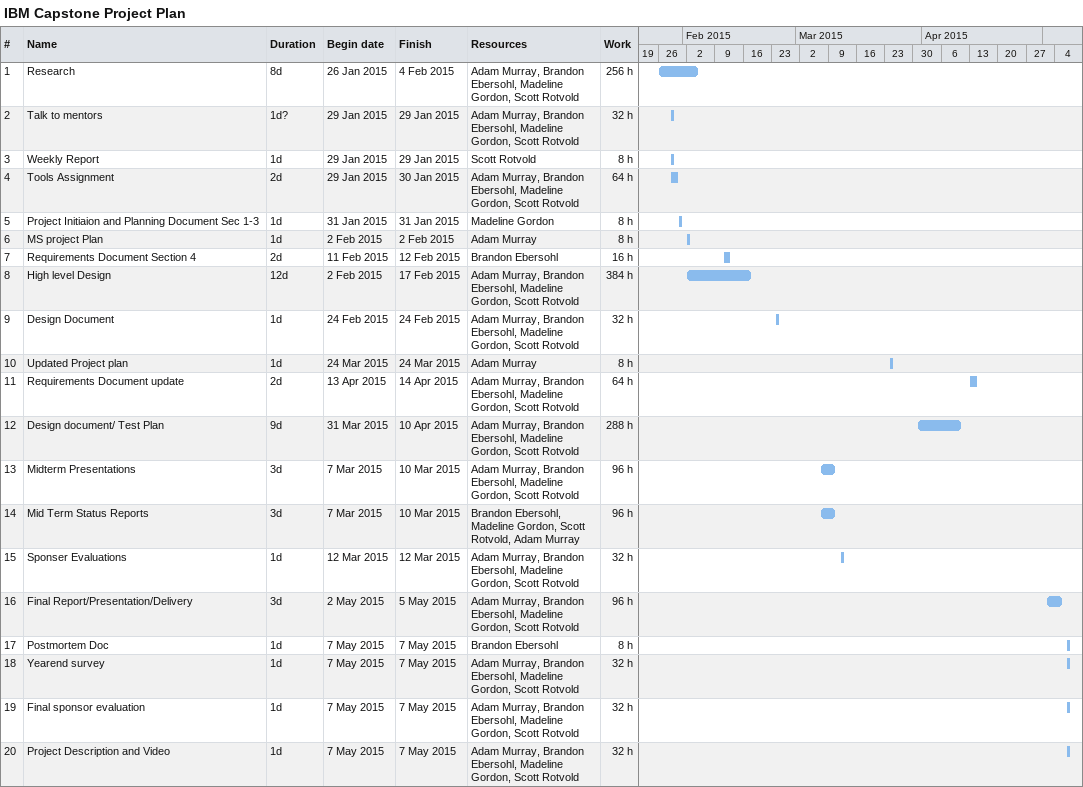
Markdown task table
IBM Capstone Project Plan

| ID | Task | Duration | Start | Finish | Resources | Work (h) |
|---|---|---|---|---|---|---|
| 1 | Research | 8d | 2015-01-26 | 2015-02-04 | Adam Murray, Brandon Ebersohl, Madeline Gordon, Scott Rotvold | 256 |
| 2 | Talk to mentors | 1d? | 2015-01-29 | 2015-01-29 | Adam Murray, Brandon Ebersohl, Madeline Gordon, Scott Rotvold | 32 |
| 3 | Weekly Report | 1d | 2015-01-29 | 2015-01-29 | Scott Rotvold | 8 |
| 4 | Tools Assignment | 2d | 2015-01-29 | 2015-01-30 | Adam Murray, Brandon Ebersohl, Madeline Gordon, Scott Rotvold | 64 |
| 5 | Project Initiaion and Planning Document Sec 1-3 | 1d | 2015-01-31 | 2015-01-31 | Madeline Gordon | 8 |
| 6 | MS project Plan | 1d | 2015-02-02 | 2015-02-02 | Adam Murray | 8 |
| 7 | Requirements Document Section 4 | 2d | 2015-02-11 | 2015-02-12 | Brandon Ebersohl | 16 |
| 8 | High level Design | 12d | 2015-02-02 | 2015-02-17 | Adam Murray, Brandon Ebersohl, Madeline Gordon, Scott Rotvold | 384 |
| 9 | Design Document | 1d | 2015-02-24 | 2015-02-24 | Adam Murray, Brandon Ebersohl, Madeline Gordon, Scott Rotvold | 32 |
| 10 | Updated Project plan | 1d | 2015-03-24 | 2015-03-24 | Adam Murray | 8 |
| 11 | Requirements Document update | 2d | 2015-04-13 | 2015-04-14 | Adam Murray, Brandon Ebersohl, Madeline Gordon, Scott Rotvold | 64 |
| 12 | Design document/ Test Plan | 9d | 2015-03-31 | 2015-04-10 | Adam Murray, Brandon Ebersohl, Madeline Gordon, Scott Rotvold | 288 |
| 13 | Midterm Presentations | 3d | 2015-03-07 | 2015-03-10 | Adam Murray, Brandon Ebersohl, Madeline Gordon, Scott Rotvold | 96 |
| 14 | Mid Term Status Reports | 3d | 2015-03-07 | 2015-03-10 | Brandon Ebersohl, Madeline Gordon, Scott Rotvold, Adam Murray | 96 |
| 15 | Sponser Evaluations | 1d | 2015-03-12 | 2015-03-12 | Adam Murray, Brandon Ebersohl, Madeline Gordon, Scott Rotvold | 32 |
| 16 | Final Report/Presentation/Delivery | 3d | 2015-05-02 | 2015-05-05 | Adam Murray, Brandon Ebersohl, Madeline Gordon, Scott Rotvold | 96 |
| 17 | Postmortem Doc | 1d | 2015-05-07 | 2015-05-07 | Brandon Ebersohl | 8 |
| 18 | Yearend survey | 1d | 2015-05-07 | 2015-05-07 | Adam Murray, Brandon Ebersohl, Madeline Gordon, Scott Rotvold | 32 |
| 19 | Final sponsor evaluation | 1d | 2015-05-07 | 2015-05-07 | Adam Murray, Brandon Ebersohl, Madeline Gordon, Scott Rotvold | 32 |
| 20 | Project Description and Video | 1d | 2015-05-07 | 2015-05-07 | Adam Murray, Brandon Ebersohl, Madeline Gordon, Scott Rotvold | 32 |
